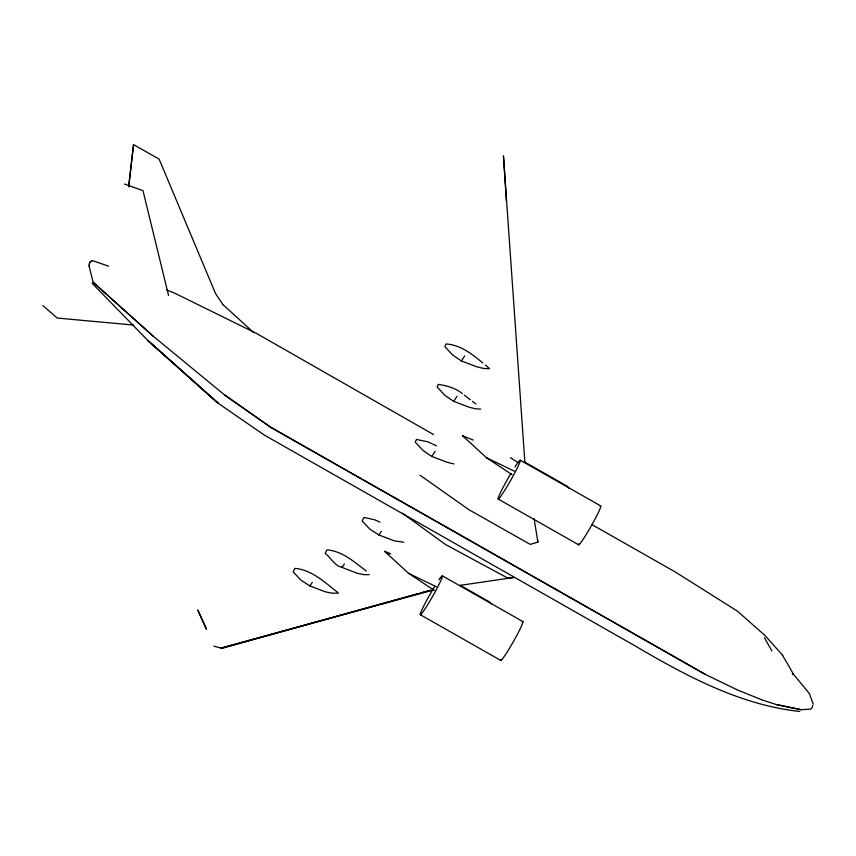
<?xml version="1.0" encoding="UTF-8"?>
<svg xmlns="http://www.w3.org/2000/svg" width="856" height="856" viewBox="0 0 856 856"><rect width="100%" height="100%" fill="white"/><g stroke="black" fill="none" stroke-linecap="round" stroke-linejoin="round"><path stroke-width="1.28" d="M89.152 266.377L89.602 262.428L91.763 260.93L89.602 262.428L89.174 266.334L93.144 282.309L153.171 336.194M128.689 186.683L133.525 144.6L159.12 159.098L215.498 293.469L223.074 304.779M128.721 186.64L133.547 144.557M812.676 705.526L812.344 707.323L810.675 709.11L801.066 709.72L776.435 704.595L760.963 699.545M485.48 365.02L489.579 368.711L483.64 368.455L476.931 366.85L461.416 360.965L464.69 355.861M480.708 409.072L475.957 408.868L469.238 407.263L453.723 401.368L456.997 396.275M454.044 463.941L447.324 462.336L431.809 456.441L435.083 451.347M337.681 592.405C324.734 582.369 312.108 570 294.978 568.352L293.18 571.915L300.841 580.068L309.829 585.911L325.376 591.849L332.289 593.208L338.516 593.112M312.344 582.401L309.829 585.911M366.315 571.091C354.373 562.05 342.635 551.178 326.96 549.841L325.162 553.393C328.843 554.988 340.538 574.269 344.326 563.89M379.968 522.192L375.003 519.881L363.971 517.377L362.174 520.94L369.835 529.104L378.823 534.936L394.37 540.874L403.775 542.19M381.337 531.426L378.823 534.936M438.903 579.897L440.07 578.249M534.08 518.661L537.91 542.073L530.281 544.405L469.002 509.748L420.029 475.23M222.378 648.27L430.718 590.233L420.424 593.058M213.914 646.152L221.03 648.12L402.416 598.034M404.984 597.317L417.846 593.764M221.03 648.12L433.81 589.891M460.057 585.376L514.103 577.436L507.651 578.025L445.569 544.555L402.47 513.226M369.246 574.611L364.271 574.697L357.359 573.327L341.833 567.346M133.782 325.077L57.213 318.047L42.8 305.539M799.697 711.443C740.055 704.991 685.945 675.801 635.088 645.884L264.461 435.148L216.964 402.427L148.195 340.827L218.291 403.251L148.195 340.827M776.467 704.563L801.088 709.688M92.148 260.481L108.68 266.227M124.559 184.083L142.984 190.631L168.536 295.438M512.048 474.641L486.508 457.746L462.486 435.704L473.293 440.08M434.185 590.298L408.654 573.402L384.622 551.35L390.636 553.779M166.631 289.916L175.266 293.447L256.522 333.433L433.607 434.581M736.577 689.583L760.984 699.502M431.52 443.483L427.486 441.76L416.433 439.438L415.246 442.103L422.939 450.374L431.788 456.483M486.508 457.746L514.36 471.175M408.654 573.402L436.507 586.831M93.165 282.277L153.192 336.162L224.625 395.001L270.624 427.262L704.97 674.228L736.599 689.551M432.526 443.922L436.357 445.848M524.321 461.833L567.517 486.401L569.005 488.273M520.277 460.196L600.762 505.96M591.624 524.418L675.277 571.979L737.423 611.152L764.954 635.462L782.684 655.311M510.904 473.464A22.352 1.626 -60.4 0 0 498.139 499.027L578.613 544.79M705.002 674.186L270.646 427.23L224.657 394.969M460.1 585.247L489.664 602.046L491.141 603.929M442.424 575.853L522.909 621.606M420.275 614.683L500.76 660.436M461.395 360.997L452.546 354.898L444.853 346.616L446.04 343.952C460.571 344.947 472.052 354.052 482.784 362.955M453.701 401.411L444.853 395.301L437.17 387.019L438.358 384.365C446.821 385.735 455.531 388.014 462.272 393.578M510.486 457.639L517.923 462.604M462.486 435.704L465.75 437.919M384.622 551.35L388.977 554.303M464.305 395.119L470.383 399.752M472.405 401.304L476 404.053M223.095 304.736L253.761 332.663M92.191 283.336L148.955 341.64M771.877 650.956L764.429 637.688M782.448 655.193L786.803 662.705M787.37 663.421L792.881 673.265L792.581 674.539L792.538 673.126L809.369 693.553L813.2 704.178M206.446 629.16L197.747 609.964L206.403 629.053M537.365 539.515L537.91 542.073M506.41 201.385L503.456 155.856L524.899 462.743M440.337 577.864A22.352 1.626 -60.4 0 1 434.837 592.363A22.352 1.626 -60.4 0 1 420.21 614.447A22.352 1.626 -60.4 0 1 434.752 586.307M522.214 621.97A22.352 1.626 -60.4 0 1 513.044 642.193A22.352 1.626 -60.4 0 1 500.824 659.473M600.077 506.324A22.352 1.626 -60.4 0 1 590.908 526.536A22.352 1.626 -60.4 0 1 578.677 543.827M498.139 499.027A22.352 1.626 -60.4 0 0 513.247 475.711A22.352 1.626 -60.4 0 0 518.19 462.219L516.179 465.065A22.352 1.626 -60.4 0 0 514.991 466.873"/></g></svg>
